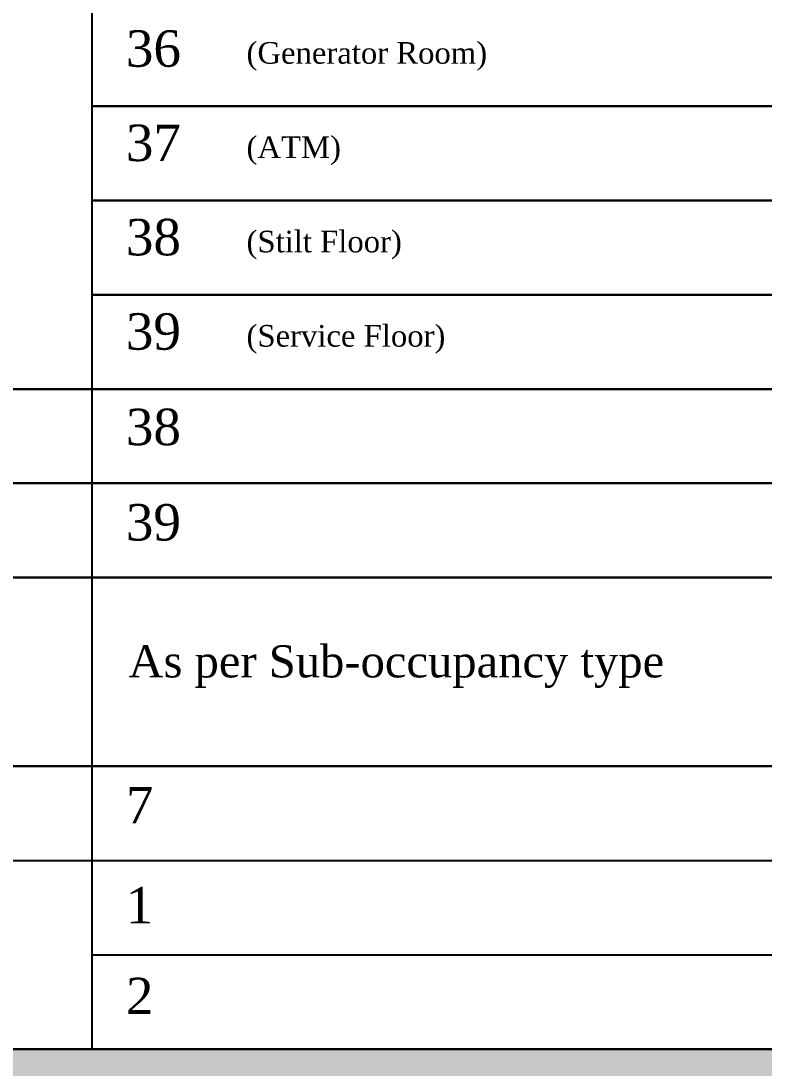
# Model space of a CAD drawing. Header units: millimetres. Extents: x -9481 to -9285, y 28735 to 28829.
# Drawn here: x -9462.12 to -9458.02, y 28746.16 to 28751.94 of the extents above; entities that cross this region are included whole.
import ezdxf

# ---------------------------------------------------------------- set-up
doc = ezdxf.new("R2010")
doc.units = ezdxf.units.MM
doc.linetypes.add('CONTINULUS', pattern=[0])
doc.layers.add('BLK_1_PLANTATION_GREENSTRIP', color=7, linetype='Continuous')
doc.layers.add('HATCH', color=7, linetype='Continuous')
doc.styles.add('MtXpl_Georgia', font='georgiab.ttf')

# ---------------------------------------------------------------- blocks, each defined once
blk = doc.blocks.new('J4')
at = {"layer": 'HATCH', "linetype": 'CONTINULUS', "ltscale": 0.05, "true_color": 0xf7abae}
h = blk.add_hatch(color=241, dxfattribs=at)
h.dxf.hatch_style = 1
h.paths.add_polyline_path([(-9435.4551, 28796.7712), (-9435.4551, 28795.9979), (-9396.4272, 28795.9979), (-9396.4272, 28796.7712)])
blk.add_lwpolyline([(-9435.4551, 28796.7712), (-9396.4272, 28796.7712), (-9396.4272, 28795.9979), (-9435.4551, 28795.9979), (-9435.4551, 28796.7712)], close=True)

msp = doc.modelspace()

# ---------------------------------------------------------------- linework, layer by layer
for p, q in [((-9461.7318, 28751.9913), (-9461.7318, 28751.4692)), ((-9461.7318, 28751.4707), (-9461.7318, 28750.9485)), ((-9461.7318, 28750.95), (-9461.7318, 28750.4279)), ((-9461.7318, 28750.4294), (-9461.7318, 28749.9072)), ((-9461.7318, 28749.9087), (-9461.7318, 28749.3866)), ((-9461.7318, 28749.3881), (-9461.7318, 28748.8659)), ((-9461.7318, 28748.8674), (-9461.7318, 28748.3453)), ((-9461.7318, 28748.3468), (-9461.7318, 28747.8247)), ((-9461.7318, 28747.8262), (-9461.7318, 28747.304)), ((-9461.7318, 28747.3055), (-9461.7318, 28746.7834)), ((-9461.7318, 28746.7849), (-9461.7318, 28746.2627))]:
    msp.add_line(p, q)
for points in [[(-9461.7318, 28751.9913), (-9442.23, 28751.9913), (-9442.23, 28751.4707), (-9461.7318, 28751.4707)], [(-9461.7318, 28751.4707), (-9442.23, 28751.4707), (-9442.23, 28750.95), (-9461.7318, 28750.95)], [(-9461.7318, 28750.95), (-9442.23, 28750.95), (-9442.23, 28750.4294), (-9461.7318, 28750.4294)], [(-9461.7318, 28750.4294), (-9442.23, 28750.4294), (-9442.23, 28749.9087), (-9481.2579, 28749.9087), (-9481.2579, 28750.4294), (-9481.2579, 28750.4294)], [(-9481.2579, 28748.3468), (-9481.2579, 28748.8674), (-9442.23, 28748.8674), (-9442.23, 28748.3468), (-9457.8622, 28748.3468)], [(-9457.8622, 28748.3468), (-9442.23, 28748.3468), (-9442.23, 28747.8262), (-9481.2579, 28747.8262), (-9481.2579, 28748.3468)], [(-9481.2579, 28747.3055), (-9481.2579, 28747.8262), (-9442.23, 28747.8262), (-9442.23, 28747.3055), (-9457.8622, 28747.3055)], [(-9470.8642, 28747.3055), (-9442.23, 28747.3055), (-9442.23, 28746.7849), (-9457.8622, 28746.7849)], [(-9461.7318, 28746.7849), (-9442.23, 28746.7849), (-9442.23, 28746.2642), (-9481.2579, 28746.2642), (-9481.2579, 28746.7849)]]:
    msp.add_lwpolyline(points)
for points in [[(-9481.2579, 28749.9087), (-9442.23, 28749.9087), (-9442.23, 28749.3881), (-9481.2579, 28749.3881), (-9481.2579, 28749.9087)], [(-9481.2579, 28749.3881), (-9442.23, 28749.3881), (-9442.23, 28748.8674), (-9481.2579, 28748.8674), (-9481.2579, 28749.3881)]]:
    msp.add_lwpolyline(points, close=True)

# ---------------------------------------------------------------- block references
at = {"layer": 'BLK_1_PLANTATION_GREENSTRIP', "linetype": 'CONTINULUS'}
msp.add_blockref('J4', (-45.8028, -50.507), dxfattribs=at)

# ---------------------------------------------------------------- texts
at = {"linetype": 'CONTINULUS', "style": 'MtXpl_Georgia'}
for s, height, p in [('36', 0.20122, (-9461.5434, 28751.6878)), ('(Generator Room)', 0.119406, (-9460.8778, 28751.7045)), ('37', 0.20122, (-9461.5434, 28751.1672)), ('(ATM)', 0.11941, (-9460.8778, 28751.1838)), ('38', 0.20122, (-9461.5434, 28750.6465)), ('(Stilt Floor)', 0.119406, (-9460.8778, 28750.6632)), ('39', 0.20122, (-9461.5434, 28750.1259)), ('(Service Floor)', 0.119406, (-9460.8778, 28750.1426)), ('38', 0.20122, (-9461.5434, 28749.5987)), ('39', 0.20122, (-9461.5434, 28749.0726)), ('As per Sub-occupancy type', 0.177478, (-9461.5294, 28748.3168)), ('7', 0.2012, (-9461.5434, 28747.5107)), ('1', 0.2012, (-9461.5434, 28746.9587)), ('2', 0.2012, (-9461.5434, 28746.4577))]:
    msp.add_text(s, height=height, dxfattribs=at).set_placement(p)

doc.saveas('drawing.dxf')
